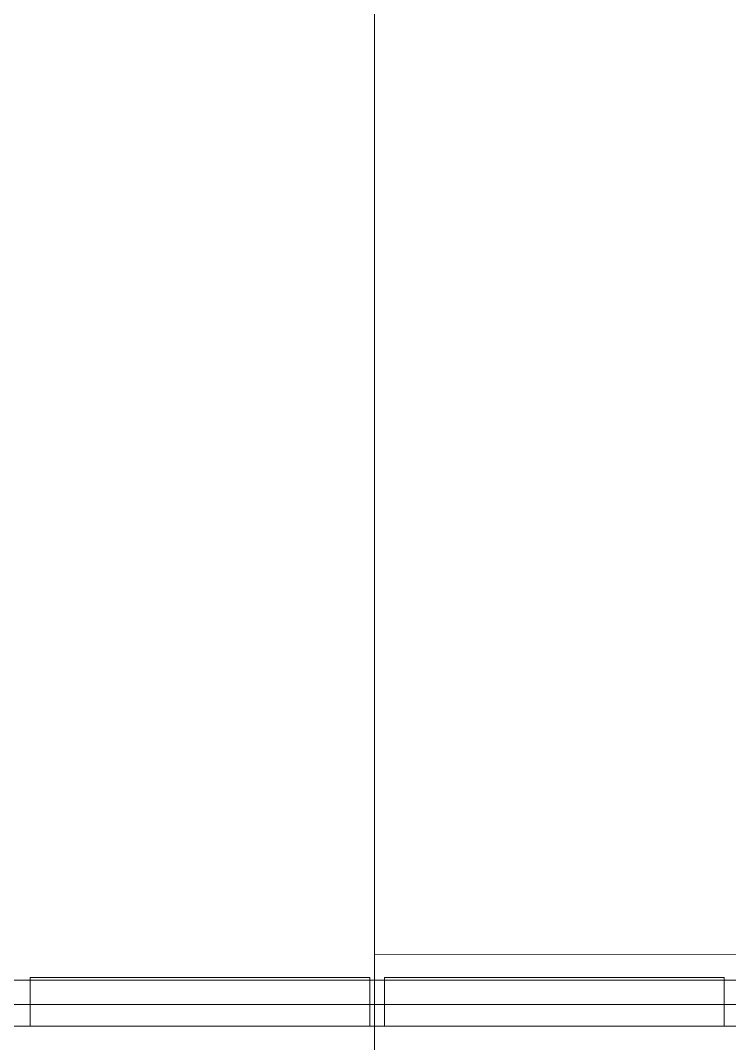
# Model space of a CAD drawing. Header units: centimetres. Extents: x 16433 to 114398, y -50094 to -12305.
# Drawn here: x 66753.91 to 66783.13, y -38818.99 to -38776.81 of the extents above; entities that cross this region are included whole.
import ezdxf

# ---------------------------------------------------------------- set-up
doc = ezdxf.new("R2010")
doc.units = ezdxf.units.CM
doc.header["$LTSCALE"] = 0.5
doc.layers.add('0-Coupe A.3', color=7, linetype='CONTINUOUS')

msp = doc.modelspace()

# ---------------------------------------------------------------- linework, layer by layer
at = {"layer": '0-Coupe A.3', "color": 7, "linetype": 'Continuous', "lineweight": 18}
msp.add_line((66768.498, -38607.764), (66768.498, -38819.732), dxfattribs=at)
at = {"layer": '0-Coupe A.3', "color": 7, "linetype": 'Continuous', "lineweight": 13}
msp.add_line((66768.498, -38815.314), (66970.557, -38815.204), dxfattribs=at)
at = {"layer": '0-Coupe A.3', "color": 7, "linetype": 'Continuous', "lineweight": 13, "flags": 128}
for points in [[(66751.832, -38816.373), (66973.652, -38816.373), (66973.652, -38817.373), (66751.832, -38817.373)], [(66768.307, -38818.269), (66754.307, -38818.269), (66754.307, -38816.269), (66768.307, -38816.269)], [(66782.907, -38818.269), (66768.907, -38818.269), (66768.907, -38816.269), (66782.907, -38816.269)], [(66969.631, -38818.269), (66969.631, -38822.169), (66746.883, -38822.169), (66746.883, -38820.269), (66738.419, -38820.269), (66738.419, -38818.269)]]:
    msp.add_lwpolyline(points, close=True, dxfattribs=at)

doc.saveas('drawing.dxf')
